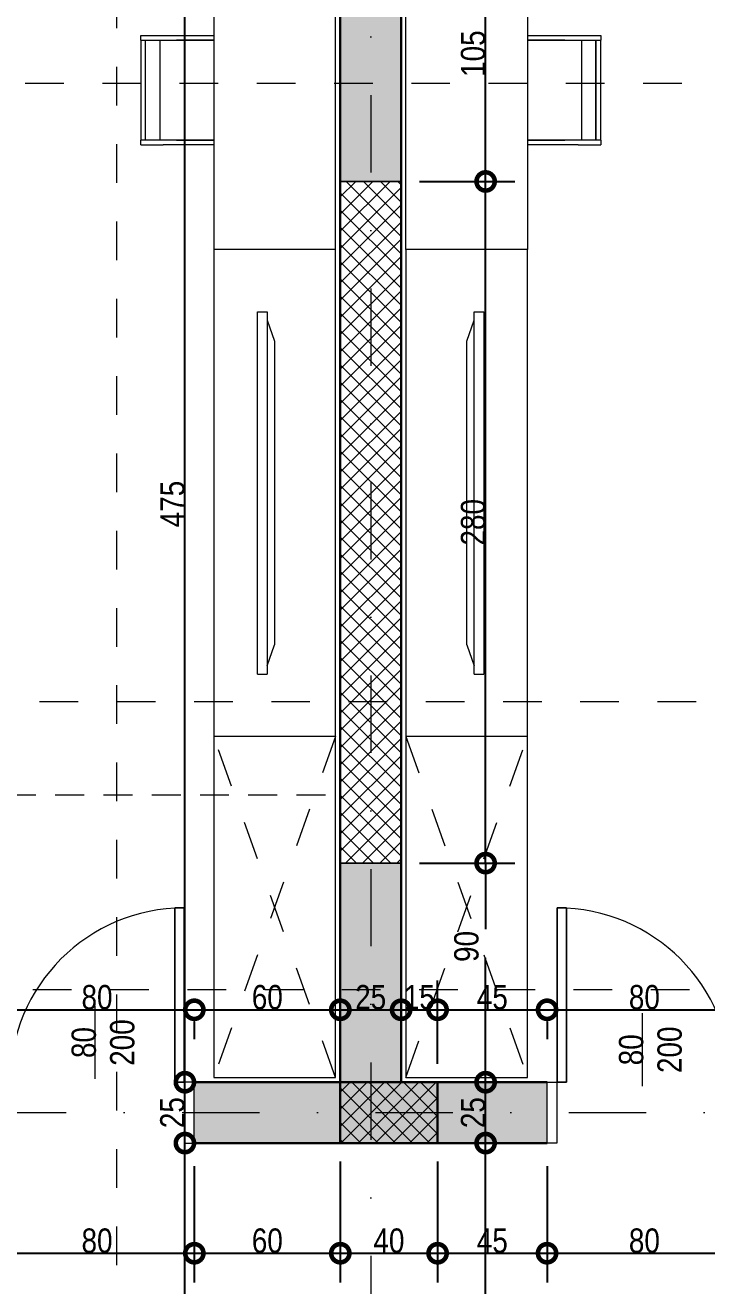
# Model space of a CAD drawing. Header units: centimetres. Extents: x 0 to 25250, y 0 to 2250.
# Drawn here: x 4515 to 4795, y 884 to 1402 of the extents above; entities that cross this region are included whole.
import ezdxf

# ---------------------------------------------------------------- set-up
doc = ezdxf.new("R2010")
doc.units = ezdxf.units.CM
for name, pattern in [('17-View-1$0$Dash', [31.75, 15.875, -15.875]), ('17-View-1$0$Overhead', [19.84375, 11.90625, -7.9375]), ('18-View-1$0$Dash', [31.75, 15.875, -15.875]), ('18-View-1$0$Dash dot', [79.375, 31.75, -23.8125, 0, -23.8125])]:
    doc.linetypes.add(name, pattern=pattern)
for name, color, linetype, lineweight in [('A-ANNO-DIMS', 7, 'Continuous', 9), ('A-DOOR', 7, 'Continuous', 9), ('A-DOOR-FRAM', 7, 'Continuous', 15), ('A-DOOR-IDEN', 7, 'Continuous', 9), ('A-FLOR-OVHD', 7, '17-View-1$0$Overhead', 9), ('A-WALL', 7, 'Continuous', 9), ('A-WALL-PATT', 7, 'Continuous', 9), ('E-ELEC-EQPM', 7, 'Continuous', 9), ('G-ANNO-SYMB', 7, 'Continuous', 9), ('I-FURN', 7, 'Continuous', 9), ('I-FURN-HDLN', 7, '17-View-1$0$Dash', 9), ('S-COLS', 7, 'Continuous', 9), ('S-GRID', 7, 'Continuous', 9)]:
    doc.layers.add(name, color=color, linetype=linetype, lineweight=lineweight)
doc.styles.add('18-View-1$0$Arial Narrow_1', font='ARIALN.TTF', dxfattribs={"height": 10})
doc.styles.add('18-View-1$0$Arial Narrow_3', font='ARIALN.TTF', dxfattribs={"height": 10})
doc.dimstyles.new('18-View-1$0$TEC_DIM', dxfattribs={"dimscale": 30.48, "dimtxt": 10.23431, "dimasz": 0.492126, "dimexe": 0.393701, "dimexo": 0.246063, "dimgap": 0, "dimtad": 1, "dimdec": 0, "dimzin": 0, "dimdsep": 46, "dimtxsty": '18-View-1$0$Arial Narrow_3', "dimblk1": '18-View-1$0$_DotSmall', "dimblk2": '18-View-1$0$_DotSmall', "dimsah": 1, "dimcen": 0.09, "dimazin": 0, "dimtfac": 1, "dimtdec": 4, "dimtix": 1, "dimtmove": 0, "dimatfit": 3, "dimfxl": 1, "dimtvp": 1, "dimtolj": 1, "dimtzin": 0, "dimarcsym": 2})
doc.dimstyles.new('18-View-1$0$TEC_DIM_2', dxfattribs={"dimscale": 30.48, "dimtxt": 10.23431, "dimasz": 0.492126, "dimexe": 0.393701, "dimexo": 0.246063, "dimgap": 0, "dimtad": 1, "dimdec": 0, "dimzin": 0, "dimdsep": 46, "dimtxsty": '18-View-1$0$Arial Narrow_3', "dimblk1": '18-View-1$0$_DotSmall', "dimblk2": '18-View-1$0$_DotSmall', "dimsah": 1, "dimcen": 0.09, "dimazin": 0, "dimtfac": 1, "dimtdec": 4, "dimtix": 1, "dimtmove": 2, "dimatfit": 3, "dimfxl": 1, "dimtvp": 1, "dimtolj": 1, "dimtzin": 0, "dimarcsym": 2})
pattern_1 = [(45, (3304.9383, 1689.0286), (-3.535534, 3.535534), []), (135, (3304.9383, 1689.0286), (-3.535534, -3.535534), [])]

# ---------------------------------------------------------------- blocks, each defined once
blk = doc.blocks.new('TEC_DOOR-INT - 80x200-2358330-НИВО 1')
at = {"layer": 'A-DOOR', "lineweight": 15}
for p, q in [((32, 84.1), (32, 12.5)), ((35.8, 84.1), (32, 84.1)), ((32, 12.5), (32, 84.1)), ((32, 84.1), (35.8, 84.1)), ((35.8, 12.5), (35.8, 84.1)), ((35.8, 84.1), (35.8, 12.5)), ((32, 12.5), (35.8, 12.5)), ((35.8, 12.5), (32, 12.5))]:
    blk.add_line(p, q, dxfattribs=at)
at = {"layer": 'A-DOOR'}
blk.add_arc((35.8, 12.5), 71.6, 90, 180, dxfattribs=at)
at = {"layer": 'A-DOOR-FRAM'}
for p, q in [((-36, 12.5), (-40, 12.5)), ((-40, 12.5), (-40, -12.5)), ((-40, -12.5), (-40, 12.5)), ((-40, 12.5), (-36, 12.5)), ((-36, -12.5), (-36, 12.5)), ((-36, 12.5), (-36, -12.5)), ((40, 12.5), (36, 12.5)), ((36, 12.5), (36, -12.5)), ((36, 12.5), (36, -12.5)), ((40, 12.5), (36, 12.5)), ((40, -12.5), (40, 12.5)), ((40, -12.5), (40, 12.5)), ((-40, -12.5), (-36, -12.5)), ((-36, -12.5), (-40, -12.5)), ((36, -12.5), (40, -12.5)), ((36, -12.5), (40, -12.5))]:
    blk.add_line(p, q, dxfattribs=at)
blk = doc.blocks.new('TEC_DOOR-INT - 80x200-2358332-НИВО 1')
at = {"layer": 'A-DOOR', "lineweight": 15}
for p, q in [((32, -12.5), (35.8, -12.5)), ((32, -84.1), (32, -12.5)), ((32, -12.5), (32, -84.1)), ((35.8, -12.5), (32, -12.5)), ((35.8, -12.5), (35.8, -84.1)), ((35.8, -84.1), (35.8, -12.5)), ((35.8, -84.1), (32, -84.1)), ((32, -84.1), (35.8, -84.1))]:
    blk.add_line(p, q, dxfattribs=at)
at = {"layer": 'A-DOOR'}
blk.add_arc((35.8, -12.5), 71.6, 180, 270, dxfattribs=at)
at = {"layer": 'A-DOOR-FRAM'}
for p, q in [((-40, -12.5), (-40, 12.5)), ((-40, 12.5), (-36, 12.5)), ((-36, 12.5), (-40, 12.5)), ((-40, 12.5), (-40, -12.5)), ((-36, 12.5), (-36, -12.5)), ((-36, -12.5), (-36, 12.5)), ((36, 12.5), (40, 12.5)), ((36, -12.5), (36, 12.5)), ((36, -12.5), (36, 12.5)), ((36, 12.5), (40, 12.5)), ((40, 12.5), (40, -12.5)), ((40, 12.5), (40, -12.5)), ((-36, -12.5), (-40, -12.5)), ((-40, -12.5), (-36, -12.5)), ((40, -12.5), (36, -12.5)), ((40, -12.5), (36, -12.5))]:
    blk.add_line(p, q, dxfattribs=at)
blk = doc.blocks.new('ГАРДЕРОБ - Гардероб-2266786-НИВО 1')
at = {"layer": 'I-FURN'}
for p, q in [((70, 0), (-70, 0)), ((-70, 0), (-70, -50)), ((70, -50), (70, 0)), ((-70, -50), (70, -50))]:
    blk.add_line(p, q, dxfattribs=at)
at = {"layer": 'I-FURN-HDLN'}
for p, q in [((70, -50), (-70, 0)), ((-70, -50), (70, 0))]:
    blk.add_line(p, q, dxfattribs=at)
blk = doc.blocks.new('ПРАВОЪГЪЛНА МАСА - 50x130-1336701-НИВО 1')
at = {"layer": 'I-FURN'}
for p, q in [((65.5, 25), (-65.5, 25)), ((65.5, -25), (65.5, 25)), ((-65.5, -25), (65.5, -25))]:
    blk.add_line(p, q, dxfattribs=at)
blk = doc.blocks.new('Stuhl-13 - Typ1-2266787-НИВО 1')
at = {"layer": 'I-FURN'}
for p, q in [((-57.71, 12.15), (-57.71, 27.47)), ((-55.71, 27.47), (-55.71, 12.15)), ((-55.71, 9.06), (-55.71, 27.47)), ((-14.71, 12.15), (-14.71, 27.47)), ((-14.71, 27.47), (-14.71, 9.06)), ((-12.71, 27.47), (-12.71, 12.15)), ((-57.71, 6.68), (-57.71, 12.15)), ((-12.71, 12.15), (-12.71, 6.68)), ((-57.71, -2.56), (-57.71, 6.68)), ((-55.71, 3.83), (-55.71, 9.06)), ((-55.7, 5.33), (-14.72, 5.33)), ((-14.71, 9.06), (-14.71, 3.83)), ((-12.71, -2.56), (-12.71, 6.68)), ((-55.71, -0.4), (-55.71, 3.83)), ((-14.71, 3.83), (-14.71, -0.4)), ((-55.71, -2.56), (-57.71, -2.56)), ((-55.71, -0.56), (-55.71, -0.4)), ((-14.71, -0.56), (-55.71, -0.56)), ((-55.71, -2.56), (-55.71, -0.56)), ((-55.71, -2.56), (-14.71, -2.56)), ((-14.72, -0.57), (-55.7, -0.57)), ((-14.71, -0.4), (-14.71, -0.56)), ((-14.71, -0.56), (-14.71, -2.56)), ((-12.71, -2.56), (-14.71, -2.56))]:
    blk.add_line(p, q, dxfattribs=at)
blk = doc.blocks.new('ШКАФ - ШКАФ-2266788-НИВО 1')
at = {"layer": 'I-FURN'}
for p, q in [((100, 0), (-100, 0)), ((-100, 0), (-100, -50)), ((-100, -50), (100, -50))]:
    blk.add_line(p, q, dxfattribs=at)
blk = doc.blocks.new('TV - 65 Zoll-2242998-НИВО 1')
at = {"layer": 'E-ELEC-EQPM'}
for p, q in [((-74.4, 7), (74.4, 7)), ((-74.4, 3), (-74.4, 7)), ((-70.97, 7), (-62.4, 10)), ((-62.4, 10), (62.4, 10)), ((70.97, 7), (62.4, 10)), ((74.4, 3), (74.4, 7)), ((74.4, 3), (-74.4, 3))]:
    blk.add_line(p, q, dxfattribs=at)
blk = doc.blocks.new('ГАРДЕРОБ - Гардероб-2380712-НИВО 1')
at = {"layer": 'I-FURN'}
for p, q in [((70, 50), (-70, 50)), ((-70, 50), (-70, 0)), ((70, 0), (70, 50)), ((-70, 0), (70, 0))]:
    blk.add_line(p, q, dxfattribs=at)
at = {"layer": 'I-FURN-HDLN'}
for p, q in [((70, 50), (-70, 0)), ((-70, 50), (70, 0))]:
    blk.add_line(p, q, dxfattribs=at)
blk = doc.blocks.new('ПРАВОЪГЪЛНА МАСА - 50x130-2380713-НИВО 1')
at = {"layer": 'I-FURN'}
for p, q in [((-65.5, 25), (65.5, 25)), ((65.5, 25), (65.5, -25)), ((65.5, -25), (-65.5, -25))]:
    blk.add_line(p, q, dxfattribs=at)
blk = doc.blocks.new('Stuhl-13 - Typ1-V2-НИВО 1')
at = {"layer": 'I-FURN'}
for p, q in [((-57.71, 2.56), (-55.71, 2.56)), ((-57.71, -6.68), (-57.71, 2.56)), ((-14.71, 2.56), (-55.71, 2.56)), ((-55.71, 0.56), (-55.71, 2.56)), ((-55.71, 0.56), (-14.71, 0.56)), ((-55.71, 0.4), (-55.71, 0.56)), ((-55.71, -3.83), (-55.71, 0.4)), ((-14.72, 0.57), (-55.7, 0.57)), ((-14.71, 2.56), (-12.71, 2.56)), ((-14.71, 2.56), (-14.71, 0.56)), ((-14.71, 0.56), (-14.71, 0.4)), ((-14.71, 0.4), (-14.71, -3.83)), ((-12.71, -6.68), (-12.71, 2.56)), ((-55.71, -9.06), (-55.71, -3.83)), ((-14.71, -3.83), (-14.71, -9.06)), ((-57.71, -12.15), (-57.71, -6.68)), ((-55.71, -27.47), (-55.71, -9.06)), ((-55.7, -5.33), (-14.72, -5.33)), ((-14.71, -9.06), (-14.71, -27.47)), ((-12.71, -6.68), (-12.71, -12.15)), ((-57.71, -27.47), (-57.71, -12.15)), ((-55.71, -12.15), (-55.71, -27.47)), ((-14.71, -27.47), (-14.71, -12.15)), ((-12.71, -12.15), (-12.71, -27.47))]:
    blk.add_line(p, q, dxfattribs=at)
blk = doc.blocks.new('ШКАФ - ШКАФ-2252821-НИВО 1')
at = {"layer": 'I-FURN'}
for p, q in [((100, 50), (-100, 50)), ((-100, 50), (-100, 0)), ((-100, 0), (100, 0))]:
    blk.add_line(p, q, dxfattribs=at)
blk = doc.blocks.new('TV - 65 Zoll-2252729-НИВО 1')
at = {"layer": 'E-ELEC-EQPM'}
for p, q in [((-74.4, -3), (74.4, -3)), ((-74.4, -7), (-74.4, -3)), ((74.4, -7), (74.4, -3)), ((74.4, -7), (-74.4, -7)), ((-62.4, -10), (-70.97, -7)), ((62.4, -10), (-62.4, -10)), ((62.4, -10), (70.97, -7))]:
    blk.add_line(p, q, dxfattribs=at)
blk = doc.blocks.new('TEC_DOOR_TAG - TEC_DOOR_TAG-22318-НИВО 1')
at = {"layer": 'A-DOOR-IDEN'}
blk.add_line((-0.014, -0.017), (-0.014, 0.583), dxfattribs=at)
blk = doc.blocks.new('18-View-1$0$_DotSmall')
at = {"color": 0, "linetype": 'ByBlock', "const_width": 0.5}
blk.add_lwpolyline([(-0.0625, 0, 1), (0.0625, 0, 1)], format="xyb", close=True, dxfattribs=at)
blk = doc.blocks.new('*D2610')
at = {"layer": 'A-ANNO-DIMS', "color": 0, "lineweight": -2, "transparency": 16777216}
for p, q in [((3429.08, 1279.94), (3429.08, 1966.02)), ((5109.08, 1707.01), (5109.08, 1966.02)), ((3429.08, 1954.02), (5109.08, 1954.02))]:
    blk.add_line(p, q, dxfattribs=at)
at = {"layer": 'A-ANNO-DIMS', "color": 0, "lineweight": -2, "transparency": 16777216, "xscale": 15, "yscale": 15, "zscale": 15, "rotation": 180}
blk.add_blockref('18-View-1$0$_DotSmall', (3429.08, 1954.02), dxfattribs=at)
at = {"layer": 'A-ANNO-DIMS', "color": 0, "lineweight": -2, "transparency": 16777216, "xscale": 15, "yscale": 15, "zscale": 15}
blk.add_blockref('18-View-1$0$_DotSmall', (5109.08, 1954.02), dxfattribs=at)
at = {"layer": 'A-ANNO-DIMS', "color": 0, "transparency": 16777216, "insert": (4269.08, 1959.12), "char_height": 10, "width": 30.4105, "attachment_point": 5, "style": '18-View-1$0$Arial Narrow_3'}
blk.add_mtext('\\A1;1680', dxfattribs=at)
blk = doc.blocks.new('*D2721')
at = {"layer": 'A-ANNO-DIMS', "color": 0, "lineweight": -2, "transparency": 16777216}
for p, q in [((4703.82, 787.44), (4703.82, 942.44)), ((4708.67, 942.44), (4715.82, 942.44)), ((4708.67, 787.44), (4715.82, 787.44))]:
    blk.add_line(p, q, dxfattribs=at)
at = {"layer": 'A-ANNO-DIMS', "color": 0, "lineweight": -2, "transparency": 16777216, "xscale": 15, "yscale": 15, "zscale": 15}
for p, rotation in [((4703.82, 942.44), 90), ((4703.82, 787.44), 270)]:
    blk.add_blockref('18-View-1$0$_DotSmall', p, dxfattribs=dict(at, rotation=rotation))
at = {"layer": 'A-ANNO-DIMS', "color": 0, "transparency": 16777216, "insert": (4698.72, 864.94), "char_height": 10, "width": 22.8079, "attachment_point": 5, "rotation": 90, "style": '18-View-1$0$Arial Narrow_3'}
blk.add_mtext('\\A1;155', dxfattribs=at)
blk = doc.blocks.new('*D2722')
at = {"layer": 'A-ANNO-DIMS', "color": 0, "lineweight": -2, "transparency": 16777216}
for p, q in [((4703.82, 942.44), (4703.82, 967.44)), ((4708.67, 967.44), (4715.82, 967.44)), ((4708.67, 942.44), (4715.82, 942.44))]:
    blk.add_line(p, q, dxfattribs=at)
at = {"layer": 'A-ANNO-DIMS', "color": 0, "lineweight": -2, "transparency": 16777216, "xscale": 15, "yscale": 15, "zscale": 15}
for p, rotation in [((4703.82, 967.44), 90), ((4703.82, 942.44), 270)]:
    blk.add_blockref('18-View-1$0$_DotSmall', p, dxfattribs=dict(at, rotation=rotation))
at = {"layer": 'A-ANNO-DIMS', "color": 0, "transparency": 16777216, "insert": (4698.72, 954.94), "char_height": 10, "width": 15.2053, "attachment_point": 5, "rotation": 90, "style": '18-View-1$0$Arial Narrow_3'}
blk.add_mtext('\\A1;25', dxfattribs=at)
blk = doc.blocks.new('*D2723')
at = {"layer": 'A-ANNO-DIMS', "color": 0, "lineweight": -2, "transparency": 16777216}
for p, q in [((4676.58, 1057.44), (4715.82, 1057.44)), ((4703.82, 1057.44), (4703.82, 1030.3)), ((4703.82, 967.44), (4703.82, 1018.58)), ((4708.67, 967.44), (4715.82, 967.44))]:
    blk.add_line(p, q, dxfattribs=at)
at = {"layer": 'A-ANNO-DIMS', "color": 0, "lineweight": -2, "transparency": 16777216, "xscale": 15, "yscale": 15, "zscale": 15}
for p, rotation in [((4703.82, 1057.44), 90), ((4703.82, 967.44), 270)]:
    blk.add_blockref('18-View-1$0$_DotSmall', p, dxfattribs=dict(at, rotation=rotation))
at = {"layer": 'A-ANNO-DIMS', "color": 0, "transparency": 16777216, "insert": (4690.9, 1016.84), "char_height": 10, "width": 15.2053, "attachment_point": 1, "rotation": 90, "line_spacing_factor": 0.974696, "style": '18-View-1$0$Arial Narrow_3'}
blk.add_mtext('\\A1;90', dxfattribs=at)
blk = doc.blocks.new('*D2724')
at = {"layer": 'A-ANNO-DIMS', "color": 0, "lineweight": -2, "transparency": 16777216}
for p, q in [((4676.58, 1337.44), (4715.82, 1337.44)), ((4703.82, 1057.44), (4703.82, 1337.44)), ((4676.58, 1057.44), (4715.82, 1057.44))]:
    blk.add_line(p, q, dxfattribs=at)
at = {"layer": 'A-ANNO-DIMS', "color": 0, "lineweight": -2, "transparency": 16777216, "xscale": 15, "yscale": 15, "zscale": 15}
for p, rotation in [((4703.82, 1337.44), 90), ((4703.82, 1057.44), 270)]:
    blk.add_blockref('18-View-1$0$_DotSmall', p, dxfattribs=dict(at, rotation=rotation))
at = {"layer": 'A-ANNO-DIMS', "color": 0, "transparency": 16777216, "insert": (4698.72, 1197.44), "char_height": 10, "width": 22.8079, "attachment_point": 5, "rotation": 90, "style": '18-View-1$0$Arial Narrow_3'}
blk.add_mtext('\\A1;280', dxfattribs=at)
blk = doc.blocks.new('*D2725')
at = {"layer": 'A-ANNO-DIMS', "color": 0, "lineweight": -2, "transparency": 16777216}
for p, q in [((4703.82, 1337.44), (4703.82, 1442.44)), ((4708.67, 1442.44), (4715.82, 1442.44)), ((4676.58, 1337.44), (4715.82, 1337.44))]:
    blk.add_line(p, q, dxfattribs=at)
at = {"layer": 'A-ANNO-DIMS', "color": 0, "lineweight": -2, "transparency": 16777216, "xscale": 15, "yscale": 15, "zscale": 15}
for p, rotation in [((4703.82, 1442.44), 90), ((4703.82, 1337.44), 270)]:
    blk.add_blockref('18-View-1$0$_DotSmall', p, dxfattribs=dict(at, rotation=rotation))
at = {"layer": 'A-ANNO-DIMS', "color": 0, "transparency": 16777216, "insert": (4698.72, 1389.94), "char_height": 10, "width": 22.8079, "attachment_point": 5, "rotation": 90, "style": '18-View-1$0$Arial Narrow_3'}
blk.add_mtext('\\A1;105', dxfattribs=at)
blk = doc.blocks.new('*D2757')
at = {"layer": 'A-ANNO-DIMS', "color": 0, "lineweight": -2, "transparency": 16777216}
for p, q in [((4504.08, 997.19), (4584.08, 997.19)), ((4504.08, 992.34), (4504.08, 985.19)), ((4584.08, 992.34), (4584.08, 985.19))]:
    blk.add_line(p, q, dxfattribs=at)
at = {"layer": 'A-ANNO-DIMS', "color": 0, "lineweight": -2, "transparency": 16777216, "xscale": 15, "yscale": 15, "zscale": 15, "rotation": 180}
blk.add_blockref('18-View-1$0$_DotSmall', (4504.08, 997.19), dxfattribs=at)
at = {"layer": 'A-ANNO-DIMS', "color": 0, "lineweight": -2, "transparency": 16777216, "xscale": 15, "yscale": 15, "zscale": 15}
blk.add_blockref('18-View-1$0$_DotSmall', (4584.08, 997.19), dxfattribs=at)
at = {"layer": 'A-ANNO-DIMS', "color": 0, "transparency": 16777216, "insert": (4544.08, 1002.3), "char_height": 10, "width": 15.2053, "attachment_point": 5, "style": '18-View-1$0$Arial Narrow_3'}
blk.add_mtext('\\A1;80', dxfattribs=at)
blk = doc.blocks.new('*D2758')
at = {"layer": 'A-ANNO-DIMS', "color": 0, "lineweight": -2, "transparency": 16777216}
for p, q in [((4584.08, 997.19), (4644.08, 997.19)), ((4584.08, 992.34), (4584.08, 985.19)), ((4644.08, 992.34), (4644.08, 985.19))]:
    blk.add_line(p, q, dxfattribs=at)
at = {"layer": 'A-ANNO-DIMS', "color": 0, "lineweight": -2, "transparency": 16777216, "xscale": 15, "yscale": 15, "zscale": 15, "rotation": 180}
blk.add_blockref('18-View-1$0$_DotSmall', (4584.08, 997.19), dxfattribs=at)
at = {"layer": 'A-ANNO-DIMS', "color": 0, "lineweight": -2, "transparency": 16777216, "xscale": 15, "yscale": 15, "zscale": 15}
blk.add_blockref('18-View-1$0$_DotSmall', (4644.08, 997.19), dxfattribs=at)
at = {"layer": 'A-ANNO-DIMS', "color": 0, "transparency": 16777216, "insert": (4614.08, 1002.3), "char_height": 10, "width": 15.2053, "attachment_point": 5, "style": '18-View-1$0$Arial Narrow_3'}
blk.add_mtext('\\A1;60', dxfattribs=at)
blk = doc.blocks.new('*D2759')
at = {"layer": 'A-ANNO-DIMS', "color": 0, "lineweight": -2, "transparency": 16777216}
for p, q in [((4644.08, 997.19), (4669.08, 997.19)), ((4644.08, 992.34), (4644.08, 985.19)), ((4669.08, 992.34), (4669.08, 985.19))]:
    blk.add_line(p, q, dxfattribs=at)
at = {"layer": 'A-ANNO-DIMS', "color": 0, "lineweight": -2, "transparency": 16777216, "xscale": 15, "yscale": 15, "zscale": 15, "rotation": 180}
blk.add_blockref('18-View-1$0$_DotSmall', (4644.08, 997.19), dxfattribs=at)
at = {"layer": 'A-ANNO-DIMS', "color": 0, "lineweight": -2, "transparency": 16777216, "xscale": 15, "yscale": 15, "zscale": 15}
blk.add_blockref('18-View-1$0$_DotSmall', (4669.08, 997.19), dxfattribs=at)
at = {"layer": 'A-ANNO-DIMS', "color": 0, "transparency": 16777216, "insert": (4656.58, 1002.3), "char_height": 10, "width": 15.2053, "attachment_point": 5, "style": '18-View-1$0$Arial Narrow_3'}
blk.add_mtext('\\A1;25', dxfattribs=at)
blk = doc.blocks.new('*D2760')
at = {"layer": 'A-ANNO-DIMS', "color": 0, "lineweight": -2, "transparency": 16777216}
for p, q in [((4684.08, 974.94), (4684.08, 1009.19)), ((4669.08, 997.19), (4684.08, 997.19)), ((4669.08, 992.34), (4669.08, 985.19))]:
    blk.add_line(p, q, dxfattribs=at)
at = {"layer": 'A-ANNO-DIMS', "color": 0, "lineweight": -2, "transparency": 16777216, "xscale": 15, "yscale": 15, "zscale": 15, "rotation": 180}
blk.add_blockref('18-View-1$0$_DotSmall', (4669.08, 997.19), dxfattribs=at)
at = {"layer": 'A-ANNO-DIMS', "color": 0, "lineweight": -2, "transparency": 16777216, "xscale": 15, "yscale": 15, "zscale": 15}
blk.add_blockref('18-View-1$0$_DotSmall', (4684.08, 997.19), dxfattribs=at)
at = {"layer": 'A-ANNO-DIMS', "color": 0, "transparency": 16777216, "insert": (4676.58, 1002.3), "char_height": 10, "width": 15.2053, "attachment_point": 5, "style": '18-View-1$0$Arial Narrow_3'}
blk.add_mtext('\\A1;15', dxfattribs=at)
blk = doc.blocks.new('*D2761')
at = {"layer": 'A-ANNO-DIMS', "color": 0, "lineweight": -2, "transparency": 16777216}
for p, q in [((4684.08, 974.94), (4684.08, 1009.19)), ((4684.08, 997.19), (4729.08, 997.19)), ((4729.08, 992.34), (4729.08, 985.19))]:
    blk.add_line(p, q, dxfattribs=at)
at = {"layer": 'A-ANNO-DIMS', "color": 0, "lineweight": -2, "transparency": 16777216, "xscale": 15, "yscale": 15, "zscale": 15, "rotation": 180}
blk.add_blockref('18-View-1$0$_DotSmall', (4684.08, 997.19), dxfattribs=at)
at = {"layer": 'A-ANNO-DIMS', "color": 0, "lineweight": -2, "transparency": 16777216, "xscale": 15, "yscale": 15, "zscale": 15}
blk.add_blockref('18-View-1$0$_DotSmall', (4729.08, 997.19), dxfattribs=at)
at = {"layer": 'A-ANNO-DIMS', "color": 0, "transparency": 16777216, "insert": (4706.58, 1002.28), "char_height": 10, "width": 15.2053, "attachment_point": 5, "style": '18-View-1$0$Arial Narrow_3'}
blk.add_mtext('\\A1;45', dxfattribs=at)
blk = doc.blocks.new('*D2762')
at = {"layer": 'A-ANNO-DIMS', "color": 0, "lineweight": -2, "transparency": 16777216}
for p, q in [((4729.08, 997.19), (4809.08, 997.19)), ((4729.08, 992.34), (4729.08, 985.19)), ((4809.08, 992.34), (4809.08, 985.19))]:
    blk.add_line(p, q, dxfattribs=at)
at = {"layer": 'A-ANNO-DIMS', "color": 0, "lineweight": -2, "transparency": 16777216, "xscale": 15, "yscale": 15, "zscale": 15, "rotation": 180}
blk.add_blockref('18-View-1$0$_DotSmall', (4729.08, 997.19), dxfattribs=at)
at = {"layer": 'A-ANNO-DIMS', "color": 0, "lineweight": -2, "transparency": 16777216, "xscale": 15, "yscale": 15, "zscale": 15}
blk.add_blockref('18-View-1$0$_DotSmall', (4809.08, 997.19), dxfattribs=at)
at = {"layer": 'A-ANNO-DIMS', "color": 0, "transparency": 16777216, "insert": (4769.08, 1002.3), "char_height": 10, "width": 15.2053, "attachment_point": 5, "style": '18-View-1$0$Arial Narrow_3'}
blk.add_mtext('\\A1;80', dxfattribs=at)
blk = doc.blocks.new('*D2769')
at = {"layer": 'A-ANNO-DIMS', "color": 0, "lineweight": -2, "transparency": 16777216}
for p, q in [((4580.21, 787.44), (4580.21, 942.44)), ((4585.06, 942.44), (4592.21, 942.44)), ((4585.06, 787.44), (4592.21, 787.44))]:
    blk.add_line(p, q, dxfattribs=at)
at = {"layer": 'A-ANNO-DIMS', "color": 0, "lineweight": -2, "transparency": 16777216, "xscale": 15, "yscale": 15, "zscale": 15}
for p, rotation in [((4580.21, 942.44), 90), ((4580.21, 787.44), 270)]:
    blk.add_blockref('18-View-1$0$_DotSmall', p, dxfattribs=dict(at, rotation=rotation))
at = {"layer": 'A-ANNO-DIMS', "color": 0, "transparency": 16777216, "insert": (4575.1, 864.94), "char_height": 10, "width": 22.8079, "attachment_point": 5, "rotation": 90, "style": '18-View-1$0$Arial Narrow_3'}
blk.add_mtext('\\A1;155', dxfattribs=at)
blk = doc.blocks.new('*D2770')
at = {"layer": 'A-ANNO-DIMS', "color": 0, "lineweight": -2, "transparency": 16777216}
for p, q in [((4580.21, 942.44), (4580.21, 967.44)), ((4585.06, 967.44), (4592.21, 967.44)), ((4585.06, 942.44), (4592.21, 942.44))]:
    blk.add_line(p, q, dxfattribs=at)
at = {"layer": 'A-ANNO-DIMS', "color": 0, "lineweight": -2, "transparency": 16777216, "xscale": 15, "yscale": 15, "zscale": 15}
for p, rotation in [((4580.21, 967.44), 90), ((4580.21, 942.44), 270)]:
    blk.add_blockref('18-View-1$0$_DotSmall', p, dxfattribs=dict(at, rotation=rotation))
at = {"layer": 'A-ANNO-DIMS', "color": 0, "transparency": 16777216, "insert": (4575.1, 954.94), "char_height": 10, "width": 15.2053, "attachment_point": 5, "rotation": 90, "style": '18-View-1$0$Arial Narrow_3'}
blk.add_mtext('\\A1;25', dxfattribs=at)
blk = doc.blocks.new('*D2771')
at = {"layer": 'A-ANNO-DIMS', "color": 0, "lineweight": -2, "transparency": 16777216}
for p, q in [((4580.21, 967.44), (4580.21, 1442.44)), ((4585.06, 1442.44), (4592.21, 1442.44)), ((4585.06, 967.44), (4592.21, 967.44))]:
    blk.add_line(p, q, dxfattribs=at)
at = {"layer": 'A-ANNO-DIMS', "color": 0, "lineweight": -2, "transparency": 16777216, "xscale": 15, "yscale": 15, "zscale": 15}
for p, rotation in [((4580.21, 1442.44), 90), ((4580.21, 967.44), 270)]:
    blk.add_blockref('18-View-1$0$_DotSmall', p, dxfattribs=dict(at, rotation=rotation))
at = {"layer": 'A-ANNO-DIMS', "color": 0, "transparency": 16777216, "insert": (4575.12, 1204.94), "char_height": 10, "width": 22.8079, "attachment_point": 5, "rotation": 90, "style": '18-View-1$0$Arial Narrow_3'}
blk.add_mtext('\\A1;475', dxfattribs=at)
blk = doc.blocks.new('*D2847')
at = {"layer": 'A-ANNO-DIMS', "color": 0, "lineweight": -2, "transparency": 16777216}
for p, q in [((4504.08, 932.94), (4504.08, 885.19)), ((4584.08, 932.94), (4584.08, 885.19)), ((4504.08, 897.19), (4584.08, 897.19))]:
    blk.add_line(p, q, dxfattribs=at)
at = {"layer": 'A-ANNO-DIMS', "color": 0, "lineweight": -2, "transparency": 16777216, "xscale": 15, "yscale": 15, "zscale": 15, "rotation": 180}
blk.add_blockref('18-View-1$0$_DotSmall', (4504.08, 897.19), dxfattribs=at)
at = {"layer": 'A-ANNO-DIMS', "color": 0, "lineweight": -2, "transparency": 16777216, "xscale": 15, "yscale": 15, "zscale": 15}
blk.add_blockref('18-View-1$0$_DotSmall', (4584.08, 897.19), dxfattribs=at)
at = {"layer": 'A-ANNO-DIMS', "color": 0, "transparency": 16777216, "insert": (4544.08, 902.3), "char_height": 10, "width": 15.2053, "attachment_point": 5, "style": '18-View-1$0$Arial Narrow_3'}
blk.add_mtext('\\A1;80', dxfattribs=at)
blk = doc.blocks.new('*D2848')
at = {"layer": 'A-ANNO-DIMS', "color": 0, "lineweight": -2, "transparency": 16777216}
for p, q in [((4584.08, 932.94), (4584.08, 885.19)), ((4644.08, 934.94), (4644.08, 885.19)), ((4584.08, 897.19), (4644.08, 897.19))]:
    blk.add_line(p, q, dxfattribs=at)
at = {"layer": 'A-ANNO-DIMS', "color": 0, "lineweight": -2, "transparency": 16777216, "xscale": 15, "yscale": 15, "zscale": 15, "rotation": 180}
blk.add_blockref('18-View-1$0$_DotSmall', (4584.08, 897.19), dxfattribs=at)
at = {"layer": 'A-ANNO-DIMS', "color": 0, "lineweight": -2, "transparency": 16777216, "xscale": 15, "yscale": 15, "zscale": 15}
blk.add_blockref('18-View-1$0$_DotSmall', (4644.08, 897.19), dxfattribs=at)
at = {"layer": 'A-ANNO-DIMS', "color": 0, "transparency": 16777216, "insert": (4614.08, 902.3), "char_height": 10, "width": 15.2053, "attachment_point": 5, "style": '18-View-1$0$Arial Narrow_3'}
blk.add_mtext('\\A1;60', dxfattribs=at)
blk = doc.blocks.new('*D2849')
at = {"layer": 'A-ANNO-DIMS', "color": 0, "lineweight": -2, "transparency": 16777216}
for p, q in [((4644.08, 934.94), (4644.08, 885.19)), ((4684.08, 934.94), (4684.08, 885.19)), ((4644.08, 897.19), (4684.08, 897.19))]:
    blk.add_line(p, q, dxfattribs=at)
at = {"layer": 'A-ANNO-DIMS', "color": 0, "lineweight": -2, "transparency": 16777216, "xscale": 15, "yscale": 15, "zscale": 15, "rotation": 180}
blk.add_blockref('18-View-1$0$_DotSmall', (4644.08, 897.19), dxfattribs=at)
at = {"layer": 'A-ANNO-DIMS', "color": 0, "lineweight": -2, "transparency": 16777216, "xscale": 15, "yscale": 15, "zscale": 15}
blk.add_blockref('18-View-1$0$_DotSmall', (4684.08, 897.19), dxfattribs=at)
at = {"layer": 'A-ANNO-DIMS', "color": 0, "transparency": 16777216, "insert": (4664.08, 902.3), "char_height": 10, "width": 15.2053, "attachment_point": 5, "style": '18-View-1$0$Arial Narrow_3'}
blk.add_mtext('\\A1;40', dxfattribs=at)
blk = doc.blocks.new('*D2850')
at = {"layer": 'A-ANNO-DIMS', "color": 0, "lineweight": -2, "transparency": 16777216}
for p, q in [((4684.08, 934.94), (4684.08, 885.19)), ((4729.08, 932.94), (4729.08, 885.19)), ((4684.08, 897.19), (4729.08, 897.19))]:
    blk.add_line(p, q, dxfattribs=at)
at = {"layer": 'A-ANNO-DIMS', "color": 0, "lineweight": -2, "transparency": 16777216, "xscale": 15, "yscale": 15, "zscale": 15, "rotation": 180}
blk.add_blockref('18-View-1$0$_DotSmall', (4684.08, 897.19), dxfattribs=at)
at = {"layer": 'A-ANNO-DIMS', "color": 0, "lineweight": -2, "transparency": 16777216, "xscale": 15, "yscale": 15, "zscale": 15}
blk.add_blockref('18-View-1$0$_DotSmall', (4729.08, 897.19), dxfattribs=at)
at = {"layer": 'A-ANNO-DIMS', "color": 0, "transparency": 16777216, "insert": (4706.58, 902.28), "char_height": 10, "width": 15.2053, "attachment_point": 5, "style": '18-View-1$0$Arial Narrow_3'}
blk.add_mtext('\\A1;45', dxfattribs=at)
blk = doc.blocks.new('*D2851')
at = {"layer": 'A-ANNO-DIMS', "color": 0, "lineweight": -2, "transparency": 16777216}
for p, q in [((4729.08, 932.94), (4729.08, 885.19)), ((4809.08, 932.94), (4809.08, 885.19)), ((4729.08, 897.19), (4809.08, 897.19))]:
    blk.add_line(p, q, dxfattribs=at)
at = {"layer": 'A-ANNO-DIMS', "color": 0, "lineweight": -2, "transparency": 16777216, "xscale": 15, "yscale": 15, "zscale": 15, "rotation": 180}
blk.add_blockref('18-View-1$0$_DotSmall', (4729.08, 897.19), dxfattribs=at)
at = {"layer": 'A-ANNO-DIMS', "color": 0, "lineweight": -2, "transparency": 16777216, "xscale": 15, "yscale": 15, "zscale": 15}
blk.add_blockref('18-View-1$0$_DotSmall', (4809.08, 897.19), dxfattribs=at)
at = {"layer": 'A-ANNO-DIMS', "color": 0, "transparency": 16777216, "insert": (4769.08, 902.3), "char_height": 10, "width": 15.2053, "attachment_point": 5, "style": '18-View-1$0$Arial Narrow_3'}
blk.add_mtext('\\A1;80', dxfattribs=at)

msp = doc.modelspace()

# ---------------------------------------------------------------- hatches: boundary and pattern name
at = {"layer": 'A-WALL-PATT', "true_color": 0x808080}
h = msp.add_hatch(color=8, dxfattribs=at)
h.paths.add_polyline_path([(4669.08, 942.44), (4669.08, 1057.44), (4644.08, 1057.44), (4644.08, 942.44)])
h.paths.add_polyline_path([(4644.08, 1337.44), (4669.08, 1337.44), (4669.08, 1442.44), (4644.08, 1442.44), (4644.08, 1368.41)])
h = msp.add_hatch(color=8, dxfattribs=at)
h.paths.add_polyline_path([(4504.08, 942.44), (4504.08, 967.44), (4274.08, 967.44), (4274.08, 942.44), (4462.97, 942.44)])
h.paths.add_polyline_path([(4644.08, 942.44), (4644.08, 967.44), (4584.08, 967.44), (4584.08, 942.44)])
h = msp.add_hatch(color=8, dxfattribs=at)
h.paths.add_polyline_path([(4729.08, 942.44), (4729.08, 967.44), (4669.08, 967.44), (4669.08, 942.44)])
h.paths.add_polyline_path([(4979.08, 942.44), (4979.08, 967.44), (4809.08, 967.44), (4809.08, 942.44)])
at = {"layer": 'S-COLS'}
h = msp.add_hatch(dxfattribs=at)
h.set_pattern_fill('FP1_11', color=256, style=0, pattern_type=2)
h.set_pattern_definition(pattern_1)
h.paths.add_polyline_path([(4644.08, 1057.44), (4669.08, 1057.44), (4669.08, 1337.44), (4644.08, 1337.44), (4644.08, 1150.77)])
h = msp.add_hatch(dxfattribs=at)
h.set_pattern_fill('FP1_11', color=256, style=0, pattern_type=2)
h.set_pattern_definition(pattern_1)
h.paths.add_polyline_path([(4644.08, 942.44), (4684.08, 942.44), (4684.08, 967.44), (4644.08, 967.44)])

# ---------------------------------------------------------------- linework, layer by layer
at = {"layer": 'A-FLOR-OVHD'}
msp.add_line((4249.08, 1085.44), (4644.08, 1085.44), dxfattribs=at)
at = {"layer": 'A-WALL', "lineweight": 30}
for p, q in [((4644.08, 1442.44), (4644.08, 1337.44)), ((4669.08, 1337.44), (4669.08, 1442.44)), ((4644.08, 1057.44), (4644.08, 967.44)), ((4669.08, 967.44), (4669.08, 1057.44)), ((4644.08, 967.44), (4584.08, 967.44)), ((4729.08, 967.44), (4669.08, 967.44)), ((4584.08, 942.44), (4729.08, 942.44))]:
    msp.add_line(p, q, dxfattribs=at)
at = {"layer": 'A-WALL'}
for p, q in [((4644.08, 1337.44), (4669.08, 1337.44)), ((4669.08, 1057.44), (4644.08, 1057.44))]:
    msp.add_line(p, q, dxfattribs=at)
at = {"layer": 'G-ANNO-SYMB', "linetype": '18-View-1$0$Dash', "lineweight": 18}
for p, q in [((4552.08, 1987.72), (4552.08, 246.52)), ((3244.55, 1377.79), (5297.5, 1377.79)), ((3250.49, 1123.79), (5289.49, 1123.79)), ((3247.76, 1005.48), (5293.21, 1005.48))]:
    msp.add_line(p, q, dxfattribs=at)
at = {"layer": 'S-COLS', "lineweight": 30}
for p, q in [((4644.08, 1337.44), (4644.08, 1057.44)), ((4669.08, 1057.44), (4669.08, 1337.44)), ((4684.08, 967.44), (4644.08, 967.44)), ((4644.08, 967.44), (4644.08, 942.44)), ((4684.08, 942.44), (4684.08, 967.44)), ((4644.08, 942.44), (4684.08, 942.44))]:
    msp.add_line(p, q, dxfattribs=at)
at = {"layer": 'S-COLS'}
for p, q in [((4669.08, 1337.44), (4644.08, 1337.44)), ((4644.08, 1057.44), (4669.08, 1057.44))]:
    msp.add_line(p, q, dxfattribs=at)
at = {"layer": 'S-GRID', "color": 1, "linetype": '18-View-1$0$Dash dot', "lineweight": 18, "true_color": 0xff0000}
for p, q in [((4656.58, 1849.76), (4656.58, 378.11)), ((3386.99, 954.94), (5145.92, 954.94))]:
    msp.add_line(p, q, dxfattribs=at)

# ---------------------------------------------------------------- block references
at = {"layer": 'A-DOOR'}
msp.add_blockref('TEC_DOOR-INT - 80x200-2358330-НИВО 1', (4544.08, 954.94), dxfattribs=at)
at = {"layer": 'A-DOOR', "rotation": 180}
msp.add_blockref('TEC_DOOR-INT - 80x200-2358332-НИВО 1', (4769.08, 954.94), dxfattribs=at)
at = {"layer": 'A-DOOR-IDEN', "xscale": 49.99999999999998, "yscale": 49.99999999999998, "zscale": 49.99999999999998}
for p in [(4544.08, 969.68), (4769.08, 966.71)]:
    msp.add_blockref('TEC_DOOR_TAG - TEC_DOOR_TAG-22318-НИВО 1', p, dxfattribs=at)
at = {"layer": 'E-ELEC-EQPM'}
for name, p, rotation in [('TV - 65 Zoll-2242998-НИВО 1', (4607.08, 1209.44), 269.9999999999999), ('TV - 65 Zoll-2252729-НИВО 1', (4706.08, 1209.44), 270.0000000000001)]:
    msp.add_blockref(name, p, dxfattribs=dict(at, rotation=rotation))
at = {"layer": 'I-FURN'}
for name, p, rotation in [('ПРАВОЪГЪЛНА МАСА - 50x130-1336701-НИВО 1', (4617.08, 1374.94), 90.00000000000044), ('ПРАВОЪГЪЛНА МАСА - 50x130-2380713-НИВО 1', (4696.08, 1374.94), 89.99999999999957), ('Stuhl-13 - Typ1-2266787-НИВО 1', (4564.61, 1339.73), 270.0000000000003), ('Stuhl-13 - Typ1-V2-НИВО 1', (4748.56, 1339.73), 269.9999999999997), ('ШКАФ - ШКАФ-2266788-НИВО 1', (4642.08, 1209.44), 269.9999999999997), ('ШКАФ - ШКАФ-2252821-НИВО 1', (4671.08, 1209.44), 270.0000000000003), ('ГАРДЕРОБ - Гардероб-2266786-НИВО 1', (4592.08, 1039.44), 90.00000000000044), ('ГАРДЕРОБ - Гардероб-2380712-НИВО 1', (4721.08, 1039.44), 89.99999999999957)]:
    msp.add_blockref(name, p, dxfattribs=dict(at, rotation=rotation))

# ---------------------------------------------------------------- texts
at = {"layer": 'A-DOOR-IDEN', "char_height": 10, "width": 20.2, "attachment_point": 5, "rotation": 90, "line_spacing_factor": 0.949189, "style": '18-View-1$0$Arial Narrow_1'}
for insert in [(4546.6, 983.73), (4771.6, 980.76)]:
    msp.add_mtext('\\pt5,10,15,20,25,30,35,40,45,50,55,60,65,70,75,80,85,90,95,100,105,110,115,120,125,130,135,140,145,150,155,160;80\\P200', dxfattribs=dict(at, insert=insert))

# ---------------------------------------------------------------- dimensions: what is measured, and where the dimension line sits
at = {"layer": 'A-ANNO-DIMS'}
for base, p1, p2, override, picture, middle in [((5109.08, 1954.02), (3429.08, 1272.44), (5109.08, 1699.51), {"dimpost": '<>', "dimfxl": 1733.431886}, '*D2610', (4269.08, 1959.12)), ((4584.08, 997.19), (4504.08, 999.84), (4584.08, 999.84), {"dimpost": '<>', "dimfxl": 80}, '*D2757', (4544.08, 1002.3)), ((4644.08, 997.19), (4584.08, 999.84), (4644.08, 999.84), {"dimpost": '<>', "dimfxl": 60}, '*D2758', (4614.08, 1002.3)), ((4669.08, 997.19), (4644.08, 999.84), (4669.08, 999.84), {"dimpost": '<>', "dimfxl": 25}, '*D2759', (4656.58, 1002.3)), ((4684.08, 997.19), (4669.08, 999.84), (4684.08, 967.44), {"dimpost": '<>', "dimfxl": 35.706267}, '*D2760', (4676.58, 1002.3)), ((4729.08, 997.19), (4684.08, 967.44), (4729.08, 999.84), {"dimpost": '<>', "dimfxl": 55.452119}, '*D2761', (4706.58, 1002.28)), ((4809.08, 997.19), (4729.08, 999.84), (4809.08, 999.84), {"dimpost": '<>', "dimfxl": 80}, '*D2762', (4769.08, 1002.3)), ((4644.08, 897.19), (4584.08, 940.44), (4644.08, 942.44), {"dimpost": '<>', "dimfxl": 60.033324}, '*D2848', (4614.08, 902.3)), ((4684.08, 897.19), (4644.08, 942.44), (4684.08, 942.44), {"dimpost": '<>', "dimfxl": 40}, '*D2849', (4664.08, 902.3)), ((4729.08, 897.19), (4684.08, 942.44), (4729.08, 940.44), {"dimpost": '<>', "dimfxl": 45.044423}, '*D2850', (4706.58, 902.28)), ((4584.08, 897.19), (4504.08, 940.44), (4584.08, 940.44), {"dimpost": '<>', "dimfxl": 80}, '*D2847', (4544.08, 902.3)), ((4809.08, 897.19), (4729.08, 940.44), (4809.08, 940.44), {"dimpost": '<>', "dimfxl": 80}, '*D2851', (4769.08, 902.3))]:
    dim = msp.add_linear_dim(base=base, p1=p1, p2=p2, dimstyle='18-View-1$0$TEC_DIM', override=override, dxfattribs=at)
    dim.commit()
    dim.dimension.update_dxf_attribs({"geometry": picture, "text_midpoint": middle})
for base, p1, p2, override, picture, middle in [((4580.21, 1442.44), (4577.56, 967.44), (4577.56, 1442.44), {"dimpost": '<>', "dimfxl": 475}, '*D2771', (4575.12, 1204.94)), ((4703.82, 1442.44), (4669.08, 1337.44), (4701.17, 1442.44), {"dimpost": '<>', "dimfxl": 109.793493}, '*D2725', (4698.72, 1389.94)), ((4703.82, 1337.44), (4669.08, 1057.44), (4669.08, 1337.44), {"dimpost": '<>', "dimfxl": 280}, '*D2724', (4698.72, 1197.44)), ((4580.21, 967.44), (4577.56, 942.44), (4577.56, 967.44), {"dimpost": '<>', "dimfxl": 25}, '*D2770', (4575.1, 954.94)), ((4703.82, 967.44), (4701.17, 942.44), (4701.17, 967.44), {"dimpost": '<>', "dimfxl": 25}, '*D2722', (4698.72, 954.94)), ((4580.21, 942.44), (4577.56, 787.44), (4577.56, 942.44), {"dimpost": '<>', "dimfxl": 155}, '*D2769', (4575.1, 864.94)), ((4703.82, 942.44), (4701.17, 787.44), (4701.17, 942.44), {"dimpost": '<>', "dimfxl": 155}, '*D2721', (4698.72, 864.94))]:
    dim = msp.add_linear_dim(base=base, p1=p1, p2=p2, angle=90, dimstyle='18-View-1$0$TEC_DIM', override=override, dxfattribs=at)
    dim.commit()
    dim.dimension.update_dxf_attribs({"geometry": picture, "text_midpoint": middle})
dim = msp.add_linear_dim(base=(4703.82, 1057.44), p1=(4701.17, 967.44), p2=(4669.08, 1057.44), angle=90, dimstyle='18-View-1$0$TEC_DIM_2', override={"dimpost": '<>', "dimfxl": 95.548999}, dxfattribs=at)
dim.commit()
dim.dimension.update_dxf_attribs({"geometry": '*D2723', "text_midpoint": (4697.56, 1024.44), "dimtype": 160, "text_rotation": 90})

doc.saveas('drawing.dxf')
